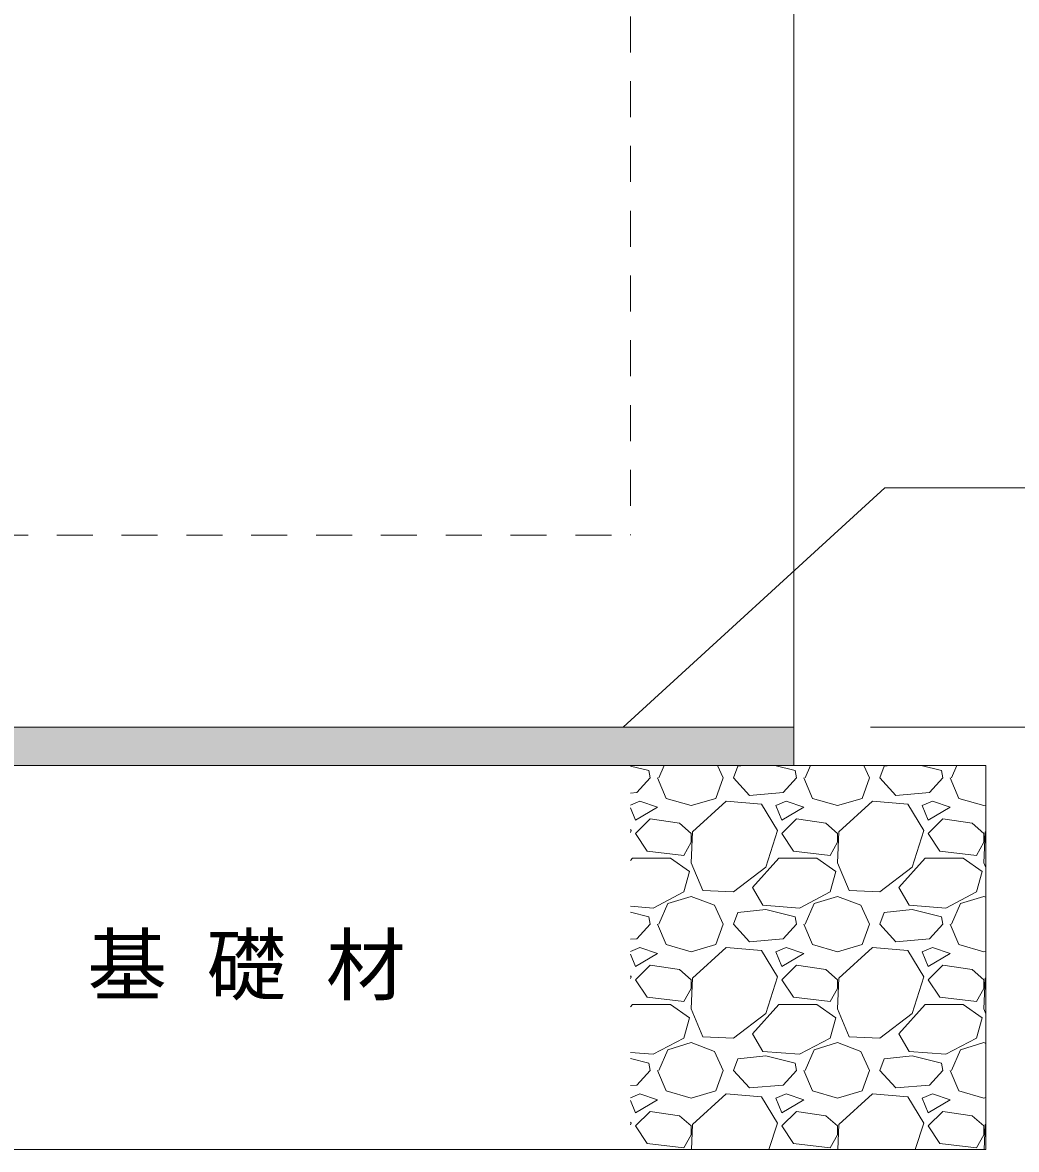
# Model space of a CAD drawing. Units: millimetres at full size; details may follow other scales. Extents: x 87398 to 114821, y -118528 to -105583.
# Drawn here: x 99565 to 100083, y -116030 to -115443 of the extents above; entities that cross this region are included whole.
import ezdxf
from ezdxf.enums import TextEntityAlignment as Align

# ---------------------------------------------------------------- set-up
doc = ezdxf.new("R2010")
doc.units = ezdxf.units.MM
doc.header["$LTSCALE"] = 25
doc.linetypes.add('USER3', pattern=[1.35, 0.75, -0.6])
for name, color, linetype, lineweight in [('ハッチング', 7, 'Continuous', 5), ('基礎', 3, 'Continuous', 13), ('寸法線', 7, 'Continuous', 13), ('引出線', 4, 'Continuous', 13), ('本体', 2, 'Continuous', 9)]:
    doc.layers.add(name, color=color, linetype=linetype, lineweight=lineweight)
doc.layers.add('文字', color=41, linetype='Continuous')
doc.styles.add('ＭＳ ゴシック', font='')
doc.styles.get('ＭＳ ゴシック').set_extended_font_data('MS Gothic')

# ---------------------------------------------------------------- blocks, each defined once
blk = doc.blocks.new('filled_arrow')
at = {"color": 0, "linetype": 'Continuous', "lineweight": -2}
blk.add_solid([(7.5, 1.25), (0, 0), (7.5, -1.25)], dxfattribs=at)

msp = doc.modelspace()

# ---------------------------------------------------------------- hatches: boundary and pattern name
at = {"layer": 'ハッチング'}
msp.add_hatch(color=256, dxfattribs=at).paths.add_polyline_path([(99966.7, -115829.63), (99966.7, -115809.63), (99396.7, -115809.63), (99396.7, -115829.63)])

# ---------------------------------------------------------------- linework, layer by layer
for p, q in [((99891.15, -115832.24), (99881.7, -115829.88)), ((99891.91, -115836.05), (99891.15, -115832.24)), ((99896.48, -115836.05), (99899.23, -115829.63)), ((99927.05, -115829.63), (99930.01, -115836.05)), ((99935.34, -115836.05), (99937.63, -115829.95)), ((99940.67, -115829.63), (99937.63, -115829.95)), ((99967.35, -115832.24), (99956.92, -115829.63)), ((99968.11, -115836.05), (99967.35, -115832.24)), ((99972.68, -115836.05), (99975.43, -115829.63)), ((100003.25, -115829.63), (100006.21, -115836.05)), ((100011.54, -115836.05), (100013.83, -115829.95)), ((100016.87, -115829.63), (100013.83, -115829.95)), ((100043.55, -115832.24), (100033.12, -115829.63)), ((100044.31, -115836.05), (100043.55, -115832.24)), ((100048.88, -115836.05), (100051.63, -115829.63)), ((99891.91, -115836.05), (99885.05, -115843.67)), ((99895.72, -115836.05), (99900.29, -115846.72)), ((99926.2, -115846.72), (99930.01, -115836.05)), ((99943.72, -115845.19), (99935.34, -115836.05)), ((99968.11, -115836.05), (99961.25, -115843.67)), ((99971.92, -115836.05), (99976.49, -115846.72)), ((100002.4, -115846.72), (100006.21, -115836.05)), ((100019.92, -115845.19), (100011.54, -115836.05)), ((100044.31, -115836.05), (100037.45, -115843.67)), ((100048.12, -115836.05), (100052.69, -115846.72)), ((99885.05, -115843.67), (99881.7, -115843.96)), ((99961.25, -115843.67), (99943.72, -115845.19)), ((100037.45, -115843.67), (100019.92, -115845.19)), ((99886.57, -115848.24), (99881.7, -115850.33)), ((99895.72, -115851.29), (99886.57, -115848.24)), ((99900.29, -115846.72), (99913.24, -115850.53)), ((99913.24, -115850.53), (99926.2, -115846.72)), ((99931.53, -115848.24), (99914, -115864.24)), ((99949.82, -115849.76), (99931.53, -115848.24)), ((99958.2, -115863.48), (99949.82, -115849.76)), ((99962.77, -115848.24), (99957.44, -115850.53)), ((99971.92, -115851.29), (99962.77, -115848.24)), ((99976.49, -115846.72), (99989.44, -115850.53)), ((99989.44, -115850.53), (100002.4, -115846.72)), ((100007.73, -115848.24), (99990.2, -115864.24)), ((100026.02, -115849.76), (100007.73, -115848.24)), ((100034.4, -115863.48), (100026.02, -115849.76)), ((100038.97, -115848.24), (100033.64, -115850.53)), ((100048.12, -115851.29), (100038.97, -115848.24)), ((100052.69, -115846.72), (100065.64, -115850.53)), ((100065.64, -115850.53), (100066.7, -115850.22)), ((99881.7, -115851.67), (99884.29, -115858.15)), ((99884.29, -115858.15), (99895.72, -115851.29)), ((99957.44, -115850.53), (99960.49, -115858.15)), ((99960.49, -115858.15), (99971.92, -115851.29)), ((100033.64, -115850.53), (100036.69, -115858.15)), ((100036.69, -115858.15), (100048.12, -115851.29)), ((99891.91, -115857.38), (99884.29, -115865)), ((99907.15, -115859.67), (99891.91, -115857.38)), ((99913.24, -115865), (99907.15, -115859.67)), ((99968.11, -115857.38), (99960.49, -115865)), ((99983.35, -115859.67), (99968.11, -115857.38)), ((99989.44, -115865), (99983.35, -115859.67)), ((100044.31, -115857.38), (100036.69, -115865)), ((100059.55, -115859.67), (100044.31, -115857.38)), ((100065.64, -115865), (100059.55, -115859.67)), ((99882, -115863.48), (99881.7, -115862.98)), ((99881.7, -115864.43), (99882, -115863.48)), ((99884.29, -115865), (99890.38, -115874.15)), ((99914, -115864.24), (99913.24, -115880.24)), ((99913.24, -115869.58), (99913.24, -115865)), ((99952.11, -115882.53), (99958.2, -115863.48)), ((99960.49, -115865), (99966.58, -115874.15)), ((99990.2, -115864.24), (99989.44, -115880.24)), ((99989.44, -115869.58), (99989.44, -115865)), ((100028.31, -115882.53), (100034.4, -115863.48)), ((100036.69, -115865), (100042.78, -115874.15)), ((100066.4, -115864.24), (100065.64, -115880.24)), ((100065.64, -115869.58), (100065.64, -115865)), ((100066.7, -115863.98), (100066.4, -115864.24)), ((99909.43, -115876.43), (99913.24, -115869.58)), ((99985.63, -115876.43), (99989.44, -115869.58)), ((100061.83, -115876.43), (100065.64, -115869.58)), ((99881.7, -115879.14), (99882.76, -115877.96)), ((99882.76, -115877.96), (99902.58, -115877.96)), ((99890.38, -115874.15), (99909.43, -115876.43)), ((99902.58, -115877.96), (99912.48, -115884.82)), ((99945.25, -115893.2), (99958.96, -115877.96)), ((99958.96, -115877.96), (99978.78, -115877.96)), ((99966.58, -115874.15), (99985.63, -115876.43)), ((99978.78, -115877.96), (99988.68, -115884.82)), ((100021.45, -115893.2), (100035.16, -115877.96)), ((100035.16, -115877.96), (100054.98, -115877.96)), ((100042.78, -115874.15), (100061.83, -115876.43)), ((100054.98, -115877.96), (100064.88, -115884.82)), ((99912.48, -115884.82), (99909.43, -115895.48)), ((99913.24, -115880.24), (99919.34, -115894.72)), ((99935.34, -115895.48), (99952.11, -115882.53)), ((99988.68, -115884.82), (99985.63, -115895.48)), ((99989.44, -115880.24), (99995.54, -115894.72)), ((100011.54, -115895.48), (100028.31, -115882.53)), ((100064.88, -115884.82), (100061.83, -115895.48)), ((100065.64, -115880.24), (100066.7, -115882.75)), ((99909.43, -115895.48), (99893.43, -115903.87)), ((99919.34, -115894.72), (99935.34, -115895.48)), ((99950.58, -115902.34), (99945.25, -115893.2)), ((99985.63, -115895.48), (99969.63, -115903.87)), ((99995.54, -115894.72), (100011.54, -115895.48)), ((100026.78, -115902.34), (100021.45, -115893.2)), ((100061.83, -115895.48), (100045.83, -115903.87)), ((99893.43, -115903.87), (99881.7, -115902.93)), ((99896.48, -115912.25), (99901.05, -115901.58)), ((99901.05, -115901.58), (99913.24, -115897.77)), ((99913.24, -115897.77), (99925.44, -115902.34)), ((99925.44, -115902.34), (99930.01, -115912.25)), ((99969.63, -115903.87), (99950.58, -115902.34)), ((99972.68, -115912.25), (99977.25, -115901.58)), ((99977.25, -115901.58), (99989.44, -115897.77)), ((99989.44, -115897.77), (100001.64, -115902.34)), ((100001.64, -115902.34), (100006.21, -115912.25)), ((100045.83, -115903.87), (100026.78, -115902.34)), ((100048.88, -115912.25), (100053.45, -115901.58)), ((100053.45, -115901.58), (100065.64, -115897.77)), ((100065.64, -115897.77), (100066.7, -115898.17)), ((99891.15, -115908.44), (99881.7, -115906.08)), ((99891.91, -115912.25), (99891.15, -115908.44)), ((99935.34, -115912.25), (99937.63, -115906.15)), ((99952.11, -115904.63), (99937.63, -115906.15)), ((99967.35, -115908.44), (99952.11, -115904.63)), ((99968.11, -115912.25), (99967.35, -115908.44)), ((100011.54, -115912.25), (100013.83, -115906.15)), ((100028.31, -115904.63), (100013.83, -115906.15)), ((100043.55, -115908.44), (100028.31, -115904.63)), ((100044.31, -115912.25), (100043.55, -115908.44)), ((99891.91, -115912.25), (99885.05, -115919.87)), ((99895.72, -115912.25), (99900.29, -115922.92)), ((99926.2, -115922.92), (99930.01, -115912.25)), ((99943.72, -115921.39), (99935.34, -115912.25)), ((99968.11, -115912.25), (99961.25, -115919.87)), ((99971.92, -115912.25), (99976.49, -115922.92)), ((100002.4, -115922.92), (100006.21, -115912.25)), ((100019.92, -115921.39), (100011.54, -115912.25)), ((100044.31, -115912.25), (100037.45, -115919.87)), ((100048.12, -115912.25), (100052.69, -115922.92)), ((99885.05, -115919.87), (99881.7, -115920.16)), ((99961.25, -115919.87), (99943.72, -115921.39)), ((100037.45, -115919.87), (100019.92, -115921.39)), ((99886.57, -115924.44), (99881.7, -115926.53)), ((99895.72, -115927.49), (99886.57, -115924.44)), ((99900.29, -115922.92), (99913.24, -115926.73)), ((99913.24, -115926.73), (99926.2, -115922.92)), ((99931.53, -115924.44), (99914, -115940.44)), ((99949.82, -115925.96), (99931.53, -115924.44)), ((99958.2, -115939.68), (99949.82, -115925.96)), ((99962.77, -115924.44), (99957.44, -115926.73)), ((99957.44, -115926.73), (99960.49, -115934.35)), ((99971.92, -115927.49), (99962.77, -115924.44)), ((99976.49, -115922.92), (99989.44, -115926.73)), ((99989.44, -115926.73), (100002.4, -115922.92)), ((100007.73, -115924.44), (99990.2, -115940.44)), ((100026.02, -115925.96), (100007.73, -115924.44)), ((100034.4, -115939.68), (100026.02, -115925.96)), ((100038.97, -115924.44), (100033.64, -115926.73)), ((100033.64, -115926.73), (100036.69, -115934.35)), ((100048.12, -115927.49), (100038.97, -115924.44)), ((100052.69, -115922.92), (100065.64, -115926.73)), ((100065.64, -115926.73), (100066.7, -115926.42)), ((99881.7, -115927.87), (99884.29, -115934.35)), ((99884.29, -115934.35), (99895.72, -115927.49)), ((99960.49, -115934.35), (99971.92, -115927.49)), ((100036.69, -115934.35), (100048.12, -115927.49)), ((99891.91, -115933.58), (99884.29, -115941.2)), ((99907.15, -115935.87), (99891.91, -115933.58)), ((99913.24, -115941.2), (99907.15, -115935.87)), ((99968.11, -115933.58), (99960.49, -115941.2)), ((99983.35, -115935.87), (99968.11, -115933.58)), ((99989.44, -115941.2), (99983.35, -115935.87)), ((100044.31, -115933.58), (100036.69, -115941.2)), ((100059.55, -115935.87), (100044.31, -115933.58)), ((100065.64, -115941.2), (100059.55, -115935.87)), ((99882, -115939.68), (99881.7, -115939.18)), ((99881.7, -115940.63), (99882, -115939.68)), ((99884.29, -115941.2), (99890.38, -115950.35)), ((99914, -115940.44), (99913.24, -115956.44)), ((99913.24, -115945.78), (99913.24, -115941.2)), ((99952.11, -115958.73), (99958.2, -115939.68)), ((99960.49, -115941.2), (99966.58, -115950.35)), ((99990.2, -115940.44), (99989.44, -115956.44)), ((99989.44, -115945.78), (99989.44, -115941.2)), ((100028.31, -115958.73), (100034.4, -115939.68)), ((100036.69, -115941.2), (100042.78, -115950.35)), ((100066.4, -115940.44), (100065.64, -115956.44)), ((100065.64, -115945.78), (100065.64, -115941.2)), ((100066.7, -115940.18), (100066.4, -115940.44)), ((99909.43, -115952.63), (99913.24, -115945.78)), ((99985.63, -115952.63), (99989.44, -115945.78)), ((100061.83, -115952.63), (100065.64, -115945.78)), ((99881.7, -115955.34), (99882.76, -115954.16)), ((99882.76, -115954.16), (99902.58, -115954.16)), ((99890.38, -115950.35), (99909.43, -115952.63)), ((99902.58, -115954.16), (99912.48, -115961.02)), ((99945.25, -115969.4), (99958.96, -115954.16)), ((99958.96, -115954.16), (99978.78, -115954.16)), ((99966.58, -115950.35), (99985.63, -115952.63)), ((99978.78, -115954.16), (99988.68, -115961.02)), ((100021.45, -115969.4), (100035.16, -115954.16)), ((100035.16, -115954.16), (100054.98, -115954.16)), ((100042.78, -115950.35), (100061.83, -115952.63)), ((100054.98, -115954.16), (100064.88, -115961.02)), ((99912.48, -115961.02), (99909.43, -115971.68)), ((99913.24, -115956.44), (99919.34, -115970.92)), ((99935.34, -115971.68), (99952.11, -115958.73)), ((99988.68, -115961.02), (99985.63, -115971.68)), ((99989.44, -115956.44), (99995.54, -115970.92)), ((100011.54, -115971.68), (100028.31, -115958.73)), ((100064.88, -115961.02), (100061.83, -115971.68)), ((100065.64, -115956.44), (100066.7, -115958.95)), ((99909.43, -115971.68), (99893.43, -115980.07)), ((99919.34, -115970.92), (99935.34, -115971.68)), ((99950.58, -115978.54), (99945.25, -115969.4)), ((99985.63, -115971.68), (99969.63, -115980.07)), ((99995.54, -115970.92), (100011.54, -115971.68)), ((100026.78, -115978.54), (100021.45, -115969.4)), ((100061.83, -115971.68), (100045.83, -115980.07)), ((99893.43, -115980.07), (99881.7, -115979.13)), ((99896.48, -115988.45), (99901.05, -115977.78)), ((99901.05, -115977.78), (99913.24, -115973.97)), ((99913.24, -115973.97), (99925.44, -115978.54)), ((99925.44, -115978.54), (99930.01, -115988.45)), ((99969.63, -115980.07), (99950.58, -115978.54)), ((99972.68, -115988.45), (99977.25, -115977.78)), ((99977.25, -115977.78), (99989.44, -115973.97)), ((99989.44, -115973.97), (100001.64, -115978.54)), ((100001.64, -115978.54), (100006.21, -115988.45)), ((100045.83, -115980.07), (100026.78, -115978.54)), ((100048.88, -115988.45), (100053.45, -115977.78)), ((100053.45, -115977.78), (100065.64, -115973.97)), ((100065.64, -115973.97), (100066.7, -115974.37)), ((99891.15, -115984.64), (99881.7, -115982.28)), ((99891.91, -115988.45), (99891.15, -115984.64)), ((99935.34, -115988.45), (99937.63, -115982.35)), ((99952.11, -115980.83), (99937.63, -115982.35)), ((99967.35, -115984.64), (99952.11, -115980.83)), ((99968.11, -115988.45), (99967.35, -115984.64)), ((100011.54, -115988.45), (100013.83, -115982.35)), ((100028.31, -115980.83), (100013.83, -115982.35)), ((100043.55, -115984.64), (100028.31, -115980.83)), ((100044.31, -115988.45), (100043.55, -115984.64)), ((99891.91, -115988.45), (99885.05, -115996.07)), ((99895.72, -115988.45), (99900.29, -115999.12)), ((99926.2, -115999.12), (99930.01, -115988.45)), ((99943.72, -115997.59), (99935.34, -115988.45)), ((99968.11, -115988.45), (99961.25, -115996.07)), ((99971.92, -115988.45), (99976.49, -115999.12)), ((100002.4, -115999.12), (100006.21, -115988.45)), ((100019.92, -115997.59), (100011.54, -115988.45)), ((100044.31, -115988.45), (100037.45, -115996.07)), ((100048.12, -115988.45), (100052.69, -115999.12)), ((99885.05, -115996.07), (99881.7, -115996.36)), ((99961.25, -115996.07), (99943.72, -115997.59)), ((100037.45, -115996.07), (100019.92, -115997.59)), ((99886.57, -116000.64), (99881.7, -116002.73)), ((99895.72, -116003.69), (99886.57, -116000.64)), ((99900.29, -115999.12), (99913.24, -116002.93)), ((99913.24, -116002.93), (99926.2, -115999.12)), ((99931.53, -116000.64), (99914, -116016.64)), ((99949.82, -116002.16), (99931.53, -116000.64)), ((99958.2, -116015.88), (99949.82, -116002.16)), ((99962.77, -116000.64), (99957.44, -116002.93)), ((99957.44, -116002.93), (99960.49, -116010.55)), ((99971.92, -116003.69), (99962.77, -116000.64)), ((99976.49, -115999.12), (99989.44, -116002.93)), ((99989.44, -116002.93), (100002.4, -115999.12)), ((100007.73, -116000.64), (99990.2, -116016.64)), ((100026.02, -116002.16), (100007.73, -116000.64)), ((100034.4, -116015.88), (100026.02, -116002.16)), ((100038.97, -116000.64), (100033.64, -116002.93)), ((100033.64, -116002.93), (100036.69, -116010.55)), ((100048.12, -116003.69), (100038.97, -116000.64)), ((100052.69, -115999.12), (100065.64, -116002.93)), ((100065.64, -116002.93), (100066.7, -116002.62)), ((99881.7, -116004.07), (99884.29, -116010.55)), ((99884.29, -116010.55), (99895.72, -116003.69)), ((99960.49, -116010.55), (99971.92, -116003.69)), ((100036.69, -116010.55), (100048.12, -116003.69)), ((99891.91, -116009.78), (99884.29, -116017.4)), ((99907.15, -116012.07), (99891.91, -116009.78)), ((99913.24, -116017.4), (99907.15, -116012.07)), ((99968.11, -116009.78), (99960.49, -116017.4)), ((99983.35, -116012.07), (99968.11, -116009.78)), ((99989.44, -116017.4), (99983.35, -116012.07)), ((100044.31, -116009.78), (100036.69, -116017.4)), ((100059.55, -116012.07), (100044.31, -116009.78)), ((100065.64, -116017.4), (100059.55, -116012.07)), ((99882, -116015.88), (99881.7, -116015.38)), ((99881.7, -116016.83), (99882, -116015.88)), ((99884.29, -116017.4), (99890.38, -116026.55)), ((99913.24, -116021.98), (99913.24, -116017.4)), ((99914, -116016.64), (99913.39, -116029.63)), ((99953.8, -116029.63), (99958.2, -116015.88)), ((99960.49, -116017.4), (99966.58, -116026.55)), ((99989.44, -116021.98), (99989.44, -116017.4)), ((99990.2, -116016.64), (99989.59, -116029.63)), ((100030, -116029.63), (100034.4, -116015.88)), ((100036.69, -116017.4), (100042.78, -116026.55)), ((100065.64, -116021.98), (100065.64, -116017.4)), ((100066.4, -116016.64), (100065.79, -116029.63)), ((100066.7, -116016.38), (100066.4, -116016.64)), ((99890.38, -116026.55), (99909.43, -116028.83)), ((99909.43, -116028.83), (99913.24, -116021.98)), ((99966.58, -116026.55), (99985.63, -116028.83)), ((99985.63, -116028.83), (99989.44, -116021.98)), ((100042.78, -116026.55), (100061.83, -116028.83)), ((100061.83, -116028.83), (100065.64, -116021.98))]:
    msp.add_line(p, q, dxfattribs=at)
at = {"layer": '基礎'}
for p, q in [((99966.7, -115809.63), (99966.7, -115829.63)), ((99296.7, -115829.63), (100066.7, -115829.63)), ((100066.7, -115829.63), (100066.7, -116029.63)), ((99296.7, -116029.63), (100066.7, -116029.63))]:
    msp.add_line(p, q, dxfattribs=at)
at = {"layer": '寸法線'}
for q in [(100203.71, -115809.63), (100273.71, -115809.63)]:
    msp.add_line((100006.7, -115809.63), q, dxfattribs=at)
at = {"layer": '引出線', "lineweight": 9}
msp.add_lwpolyline([(99877.86, -115809.63), (100014.14, -115685.02), (100294.14, -115685.02), (100641.45, -115685.02)], dxfattribs=at)
at = {"layer": '本体', "lineweight": 20}
for p, q in [((99966.7, -115809.63), (99966.7, -114359.63)), ((99396.7, -115809.63), (99966.7, -115809.63))]:
    msp.add_line(p, q, dxfattribs=at)
at = {"layer": '本体', "linetype": 'USER3'}
for p in [(99881.7, -114865.6), (99481.7, -115709.63)]:
    msp.add_line(p, (99881.7, -115709.63), dxfattribs=at)

# ---------------------------------------------------------------- block references
at = {"layer": '引出線', "lineweight": 9, "xscale": 0.133, "yscale": 0.133, "rotation": 42.4}
msp.add_blockref('filled_arrow', (99877.86, -115809.63), dxfattribs=at)

# ---------------------------------------------------------------- texts
at = {"layer": '文字', "style": 'ＭＳ ゴシック'}
msp.add_text('基 礎 材', height=30.38, dxfattribs=at).set_placement((99681.7, -115933.48), align=Align.MIDDLE_CENTER)

doc.saveas('drawing.dxf')
